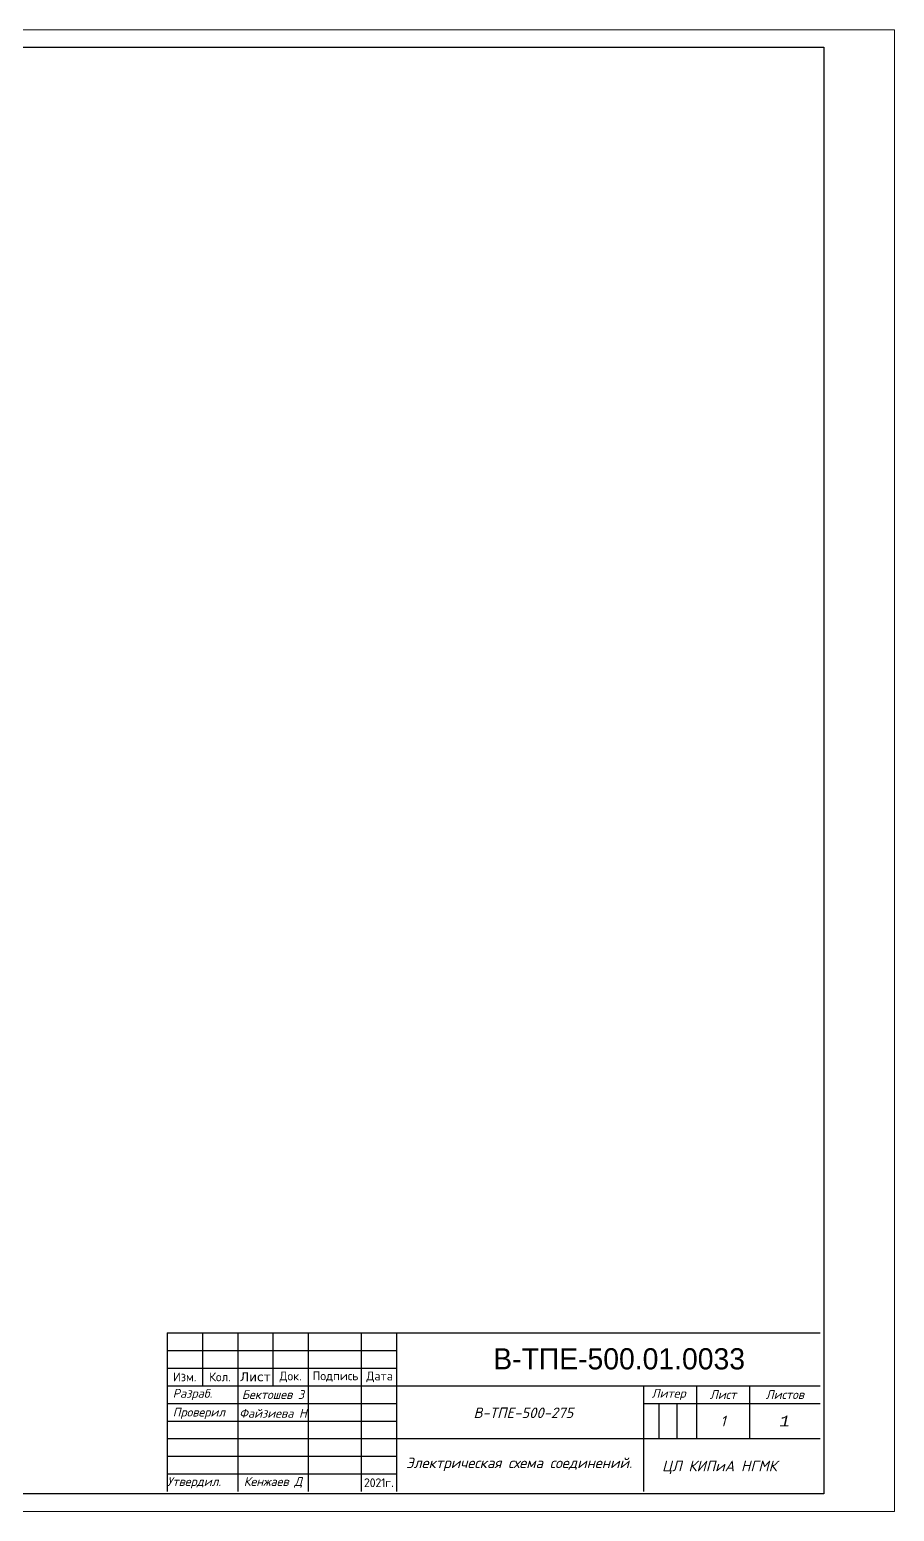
# Model space of a CAD drawing. Header units: millimetres. Extents: x 12 to 2978, y 1101 to 2133.
# Drawn here: x 361.1 to 606, y 1678.3 to 2098.3 of the extents above; entities that cross this region are included whole.
import ezdxf

# ---------------------------------------------------------------- set-up
doc = ezdxf.new("R2010")
doc.units = ezdxf.units.MM
doc.styles.add('ISOCPEUR', font='isocpeui.ttf', dxfattribs={"oblique": 15, "height": 3})
doc.styles.add('стиль1', font='isocpeui.ttf', dxfattribs={"height": 5})

# ---------------------------------------------------------------- blocks, each defined once
blk = doc.blocks.new('Формат А2 (2)')
at = {"lineweight": 20}
for p, q in [((1597.83, 433.69), (2191.83, 433.69)), ((1597.83, 13.69), (1597.83, 433.69)), ((2191.83, 13.69), (1597.83, 13.69))]:
    blk.add_line(p, q, dxfattribs=at)
at = {"lineweight": 30}
for p, q in [((1617.83, 18.69), (1617.83, 428.69)), ((1617.83, 428.69), (2186.83, 428.69)), ((2186.83, 18.69), (1617.83, 18.69))]:
    blk.add_line(p, q, dxfattribs=at)

msp = doc.modelspace()

# ---------------------------------------------------------------- linework, layer by layer
at = {"lineweight": 30}
for p, q in [((400, 1728.95), (585, 1728.95)), ((400, 1728.95), (400, 1683.95)), ((410, 1728.95), (410, 1713.95)), ((420, 1728.95), (420, 1683.95)), ((430, 1728.95), (430, 1713.95)), ((440, 1728.95), (440, 1683.95)), ((455, 1728.95), (455, 1683.95)), ((465, 1728.95), (465, 1683.95)), ((400, 1718.95), (465, 1718.95)), ((400, 1713.95), (585, 1713.95)), ((535, 1713.95), (535, 1683.95)), ((535, 1713.95), (535, 1683.95)), ((550, 1713.95), (550, 1698.95)), ((565, 1713.95), (565, 1698.95)), ((535, 1708.95), (585, 1708.95)), ((465, 1698.95), (585, 1698.95))]:
    msp.add_line(p, q, dxfattribs=at)
for p, q in [((400, 1728.95), (465, 1728.95)), ((400, 1723.95), (465, 1723.95)), ((400, 1708.95), (465, 1708.95)), ((539.33, 1708.97), (539.33, 1698.97)), ((544.39, 1708.97), (544.39, 1698.97)), ((400, 1703.95), (465, 1703.95)), ((400, 1698.95), (465, 1698.95)), ((400, 1693.95), (465, 1693.95)), ((400, 1688.95), (465, 1688.95))]:
    msp.add_line(p, q)

# ---------------------------------------------------------------- block references
at = {"color": 0, "lineweight": 30, "rotation": 180}
msp.add_blockref('Формат А2 (2)', (2203.86, 2112.02), dxfattribs=at)

# ---------------------------------------------------------------- texts
at = {"insert": (528.06, 1724.58), "char_height": 6, "attachment_point": 2}
msp.add_mtext('В-ТПЕ-500.01.0033', dxfattribs=at)
at = {"lineweight": 30, "attachment_point": 5}
for s, insert, char_height, width in [('{\\fISOCPEUR|b0|i0|c204|p34;Док.}', (435, 1716.45), 2.5, 10), ('{\\fISOCPEUR|b0|i0|c204|p34;Подпись}', (447.7, 1716.56), 2.5, 10), ('{\\fISOCPEUR|b0|i0|c204|p34;Дата}', (460.23, 1716.45), 2.5, 10), ('{\\fISOCPEUR|b0|i0|c204|p34;Изм.}', (405, 1716.45), 2.5, 10), ('{\\fISOCPEUR|b0|i0|c204|p34;Кол.}', (415, 1716.45), 2.5, 10), ('{\\fVerdana|b0|i0|c204|p34;Лист}', (425, 1716.45), 2.5, 10), ('{\\fISOCPEUR|b0|i1|c204|p34;Литер}', (542.08, 1711.47), 2.5, 15), ('{\\fISOCPEUR|b0|i1|c204|p34;Лист}', (557.5, 1711.45), 2.5, 15), ('{\\fISOCPEUR|b0|i1|c204|p34;Листов}', (575, 1711.45), 2.5, 20), ('{\\fISOCPEUR|b0|i1|c204|p34;1}', (557.5, 1703.95), 3, 15), ('{\\fISOCTEUR|b0|i1|c204|p49;1}', (575, 1703.95), 3, 20), ('{\\fISOCPEUR|b0|i1|c204|p34;ЦЛ КИПиА НГМК}', (556.48, 1690.8), 3, 50), ('{\\fISOCPEUR|b0|i0|c204|p34;\\T0.95;20\\fISOCPEUR|b0|i0|c0|p34;2\\fISOCPEUR|b0|i0|c204|p34;1г\\Ftxt|c204;.}', (460, 1686.45), 2.5, 10)]:
    msp.add_mtext(s, dxfattribs=dict(at, insert=insert, char_height=char_height, width=width))
at = {"ltscale": 0.5, "char_height": 2.5, "style": 'ISOCPEUR'}
for s, insert, width, attachment_point in [('{\\fISOCPEUR|b0|i1|c204|p34;\\Q0; Разраб.}', (400, 1711.45), 20, 4), ('{\\Q0;Бектошев З}', (430, 1711.45), 20, 5), ('{\\fISOCPEUR|b0|i1|c204|p34;\\Q0; Проверил}', (400, 1706.13), 20, 4), ('{\\fISOCPEUR|b0|i1|c204|p34;\\Q0;Файзиева Н}', (430, 1706.13), 20, 5), ('{\\fISOCPEUR|b0|i1|c204|p34;\\Q0;Утвердил.}', (400, 1686.45), 20, 4), ('{\\Q0;Кенжаев Д}', (430, 1686.53), 30.3485, 5)]:
    msp.add_mtext(s, dxfattribs=dict(at, insert=insert, width=width, attachment_point=attachment_point))
at = {"lineweight": 30, "insert": (500.93, 1706.27), "char_height": 3, "width": 85, "attachment_point": 5, "style": 'стиль1'}
msp.add_mtext('В-ТПЕ-500-275', dxfattribs=at)
at = {"insert": (499.71, 1691.68), "char_height": 3, "width": 117.4886, "attachment_point": 5}
msp.add_mtext('{\\fISOCPEUR|b0|i1|c204|p34;Электрическая схема соединений\\fISOCPEUR|b0|i1|c0|p34;.}', dxfattribs=at)

doc.saveas('drawing.dxf')
